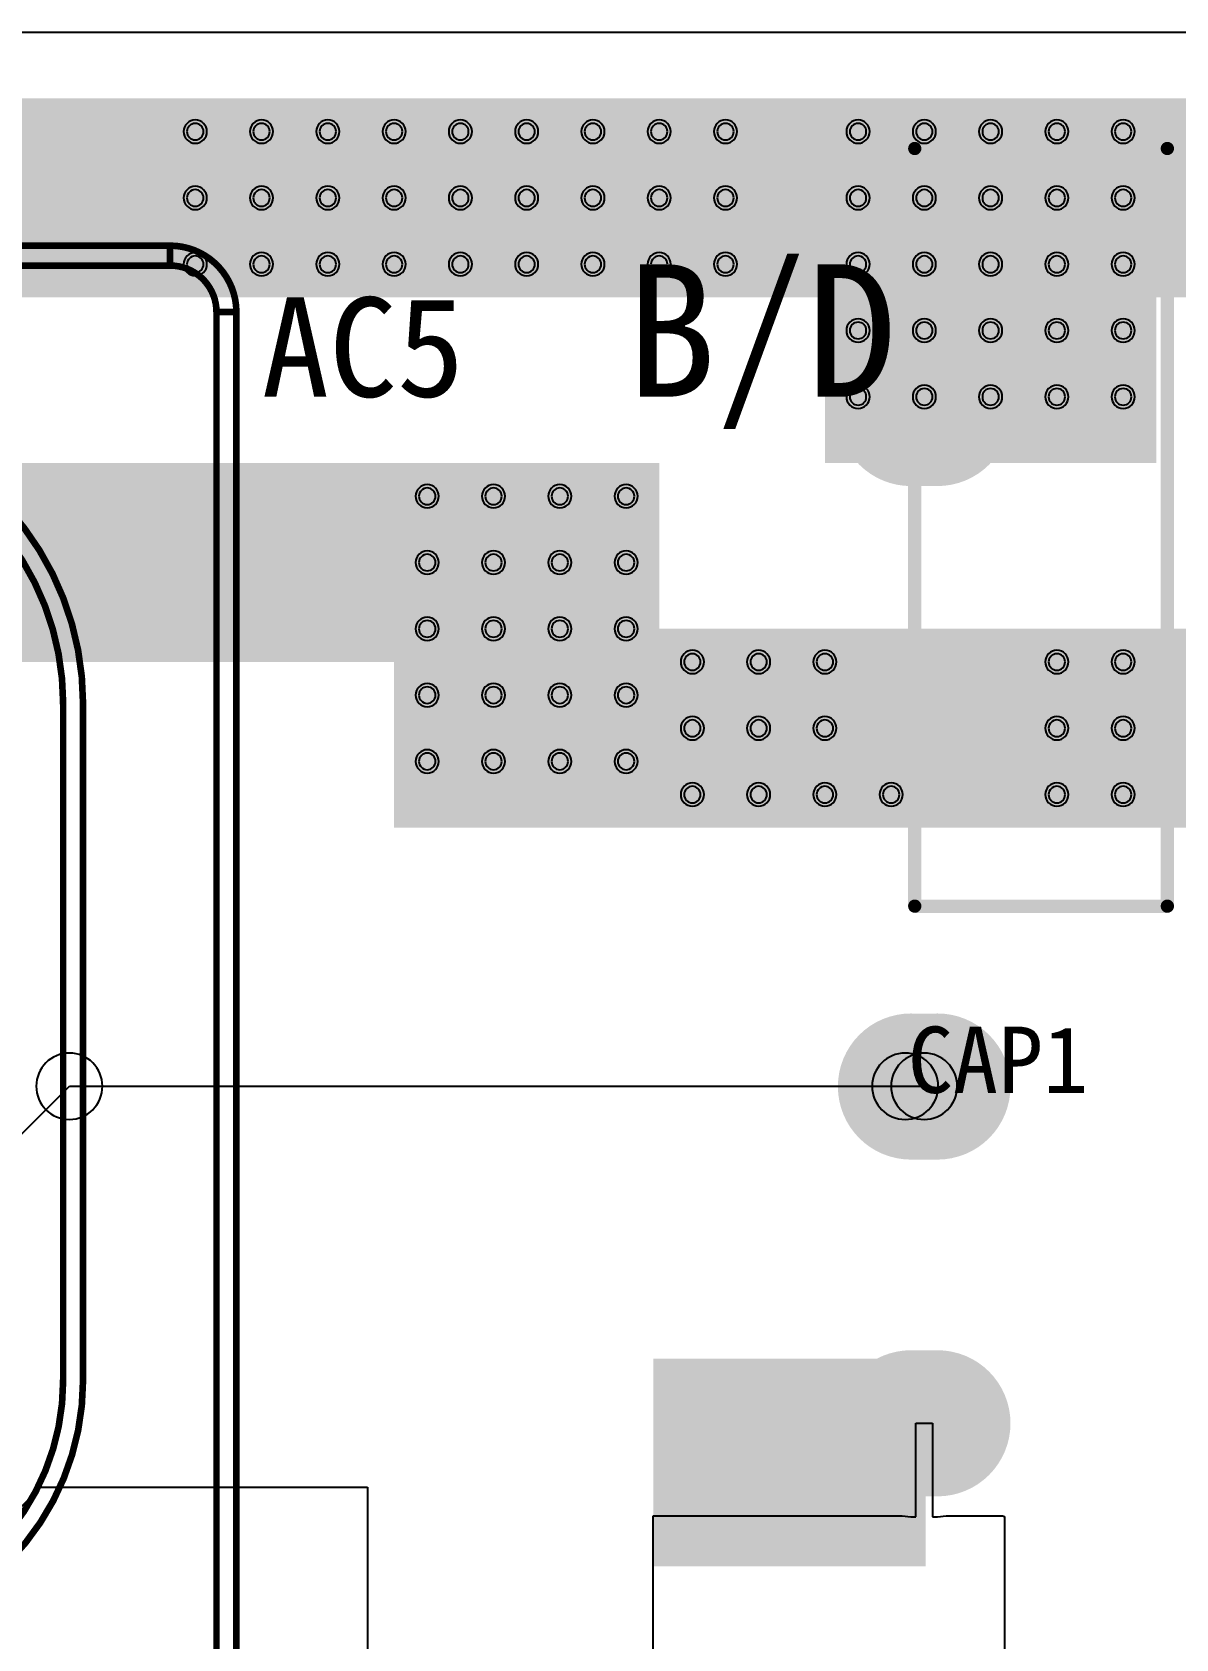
# Model space of a CAD drawing. Header units: inches. Extents: x 32166 to 66782, y 2386 to 7162.
# Drawn here: x 33886.3 to 33963.9, y 3856.3 to 3965.4 of the extents above; entities that cross this region are included whole.
import ezdxf

# ---------------------------------------------------------------- set-up
doc = ezdxf.new("R2010")
doc.units = ezdxf.units.IN
doc.header["$LTSCALE"] = 0.64311
doc.header["$MEASUREMENT"] = 0
for name, color, linetype in [('KEEPOUTLAYER', 6, 'CONTINUOUS'), ('MULTILAYER', 9, 'CONTINUOUS'), ('TOPLAYER', 1, 'CONTINUOUS'), ('TOPOVERLAY', 2, 'CONTINUOUS'), ('TOPSOLDER', 216, 'CONTINUOUS')]:
    doc.layers.add(name, color=color, linetype=linetype)
doc.styles.get("Standard").update_dxf_attribs({"font": 'txt', "width": 0.8})

msp = doc.modelspace()

# ---------------------------------------------------------------- linework, layer by layer
at = {"layer": 'KEEPOUTLAYER'}
msp.add_line((32666.61, 3965.35), (34174.11, 3965.35), dxfattribs=at)
at = {"layer": 'MULTILAYER'}
for points, const_width in [([(33954.78, 3950.23, 1), (33954.78, 3947.53, 1)], 2.7), ([(33945.95, 3941.75, 1), (33945.95, 3937.25, 1)], 4.5), ([(33947.75, 3941.75, 1), (33947.75, 3937.25, 1)], 4.5), ([(33945.95, 3918.89, 1), (33945.95, 3914.39, 1)], 4.5), ([(33947.75, 3918.89, 1), (33947.75, 3914.39, 1)], 4.5), ([(33954.78, 3915.94, 1), (33954.78, 3913.24, 1)], 2.7), ([(33945.95, 3896.03, 1), (33945.95, 3891.53, 1)], 4.5), ([(33947.75, 3896.03, 1), (33947.75, 3891.53, 1)], 4.5), ([(33945.95, 3873.17, 1), (33945.95, 3868.67, 1)], 4.5), ([(33947.75, 3873.17, 1), (33947.75, 3868.67, 1)], 4.5)]:
    msp.add_lwpolyline(points, format="xyb", close=True, dxfattribs=dict(at, const_width=const_width))
at = {"layer": 'MULTILAYER', "const_width": 9}
for points in [[(33945.95, 3939.5), (33947.75, 3939.5)], [(33945.95, 3916.64), (33947.75, 3916.64)], [(33945.95, 3893.78), (33947.75, 3893.78)], [(33945.95, 3870.92), (33947.75, 3870.92)]]:
    msp.add_lwpolyline(points, dxfattribs=at)
at = {"layer": 'MULTILAYER'}
for centre, start, end in [((33897.36, 3958.6), 0, 180), ((33901.86, 3958.6), 0, 180), ((33906.36, 3958.6), 0, 180), ((33910.86, 3958.6), 0, 180), ((33915.36, 3958.6), 0, 180), ((33919.86, 3958.6), 0, 180), ((33924.36, 3958.6), 0, 180), ((33928.86, 3958.6), 0, 180), ((33933.36, 3958.6), 0, 180), ((33942.36, 3958.6), 0, 180), ((33946.86, 3958.6), 0, 180), ((33951.36, 3958.6), 0, 180), ((33955.86, 3958.6), 0, 180), ((33960.36, 3958.6), 0, 180), ((33897.36, 3958.6), 180, 0), ((33901.86, 3958.6), 180, 0), ((33906.36, 3958.6), 180, 0), ((33910.86, 3958.6), 180, 0), ((33915.36, 3958.6), 180, 0), ((33919.86, 3958.6), 180, 0), ((33924.36, 3958.6), 180, 0), ((33928.86, 3958.6), 180, 0), ((33933.36, 3958.6), 180, 0), ((33942.36, 3958.6), 180, 0), ((33946.86, 3958.6), 180, 0), ((33951.36, 3958.6), 180, 0), ((33955.86, 3958.6), 180, 0), ((33960.36, 3958.6), 180, 0), ((33897.36, 3954.1), 0, 180), ((33897.36, 3954.1), 180, 0), ((33901.86, 3954.1), 0, 180), ((33901.86, 3954.1), 180, 0), ((33906.36, 3954.1), 0, 180), ((33906.36, 3954.1), 180, 0), ((33910.86, 3954.1), 0, 180), ((33910.86, 3954.1), 180, 0), ((33915.36, 3954.1), 0, 180), ((33915.36, 3954.1), 180, 0), ((33919.86, 3954.1), 0, 180), ((33919.86, 3954.1), 180, 0), ((33924.36, 3954.1), 0, 180), ((33924.36, 3954.1), 180, 0), ((33928.86, 3954.1), 0, 180), ((33928.86, 3954.1), 180, 0), ((33933.36, 3954.1), 0, 180), ((33933.36, 3954.1), 180, 0), ((33942.36, 3954.1), 0, 180), ((33942.36, 3954.1), 180, 0), ((33946.86, 3954.1), 0, 180), ((33946.86, 3954.1), 180, 0), ((33951.36, 3954.1), 0, 180), ((33951.36, 3954.1), 180, 0), ((33955.86, 3954.1), 0, 180), ((33955.86, 3954.1), 180, 0), ((33960.36, 3954.1), 0, 180), ((33960.36, 3954.1), 180, 0), ((33897.36, 3949.6), 0, 180), ((33897.36, 3949.6), 180, 0), ((33901.86, 3949.6), 0, 180), ((33901.86, 3949.6), 180, 0), ((33906.36, 3949.6), 0, 180), ((33906.36, 3949.6), 180, 0), ((33910.86, 3949.6), 0, 180), ((33910.86, 3949.6), 180, 0), ((33915.36, 3949.6), 0, 180), ((33915.36, 3949.6), 180, 0), ((33919.86, 3949.6), 0, 180), ((33919.86, 3949.6), 180, 0), ((33924.36, 3949.6), 0, 180), ((33924.36, 3949.6), 180, 0), ((33928.86, 3949.6), 0, 180), ((33928.86, 3949.6), 180, 0), ((33933.36, 3949.6), 0, 180), ((33933.36, 3949.6), 180, 0), ((33942.36, 3949.6), 0, 180), ((33942.36, 3949.6), 180, 0), ((33946.86, 3949.6), 0, 180), ((33946.86, 3949.6), 180, 0), ((33951.36, 3949.6), 0, 180), ((33951.36, 3949.6), 180, 0), ((33955.86, 3949.6), 0, 180), ((33955.86, 3949.6), 180, 0), ((33960.36, 3949.6), 0, 180), ((33960.36, 3949.6), 180, 0), ((33942.36, 3945.1), 0, 180), ((33942.36, 3945.1), 180, 0), ((33946.86, 3945.1), 0, 180), ((33946.86, 3945.1), 180, 0), ((33951.36, 3945.1), 0, 180), ((33951.36, 3945.1), 180, 0), ((33955.86, 3945.1), 0, 180), ((33955.86, 3945.1), 180, 0), ((33960.36, 3945.1), 0, 180), ((33960.36, 3945.1), 180, 0), ((33942.36, 3940.6), 0, 180), ((33946.86, 3940.6), 0, 180), ((33951.36, 3940.6), 0, 180), ((33955.86, 3940.6), 0, 180), ((33960.36, 3940.6), 0, 180), ((33942.36, 3940.6), 180, 0), ((33946.86, 3940.6), 180, 0), ((33951.36, 3940.6), 180, 0), ((33955.86, 3940.6), 180, 0), ((33960.36, 3940.6), 180, 0), ((33913.11, 3933.85), 0, 180), ((33917.61, 3933.85), 0, 180), ((33922.11, 3933.85), 0, 180), ((33926.61, 3933.85), 0, 180), ((33913.11, 3933.85), 180, 0), ((33917.61, 3933.85), 180, 0), ((33922.11, 3933.85), 180, 0), ((33926.61, 3933.85), 180, 0), ((33913.11, 3929.35), 0, 180), ((33917.61, 3929.35), 0, 180), ((33922.11, 3929.35), 0, 180), ((33926.61, 3929.35), 0, 180), ((33913.11, 3929.35), 180, 0), ((33917.61, 3929.35), 180, 0), ((33922.11, 3929.35), 180, 0), ((33926.61, 3929.35), 180, 0), ((33913.11, 3924.85), 0, 180), ((33917.61, 3924.85), 0, 180), ((33922.11, 3924.85), 0, 180), ((33926.61, 3924.85), 0, 180), ((33913.11, 3924.85), 180, 0), ((33917.61, 3924.85), 180, 0), ((33922.11, 3924.85), 180, 0), ((33926.61, 3924.85), 180, 0), ((33931.11, 3922.6), 0, 180), ((33935.61, 3922.6), 0, 180), ((33940.11, 3922.6), 0, 180), ((33955.86, 3922.6), 0, 180), ((33960.36, 3922.6), 0, 180), ((33931.11, 3922.6), 180, 0), ((33935.61, 3922.6), 180, 0), ((33940.11, 3922.6), 180, 0), ((33955.86, 3922.6), 180, 0), ((33960.36, 3922.6), 180, 0), ((33913.11, 3920.35), 0, 180), ((33913.11, 3920.35), 180, 0), ((33917.61, 3920.35), 0, 180), ((33917.61, 3920.35), 180, 0), ((33922.11, 3920.35), 0, 180), ((33922.11, 3920.35), 180, 0), ((33926.61, 3920.35), 0, 180), ((33926.61, 3920.35), 180, 0), ((33931.11, 3918.1), 0, 180), ((33931.11, 3918.1), 180, 0), ((33935.61, 3918.1), 0, 180), ((33935.61, 3918.1), 180, 0), ((33940.11, 3918.1), 0, 180), ((33940.11, 3918.1), 180, 0), ((33955.86, 3918.1), 0, 180), ((33955.86, 3918.1), 180, 0), ((33960.36, 3918.1), 0, 180), ((33960.36, 3918.1), 180, 0), ((33913.11, 3915.85), 0, 180), ((33913.11, 3915.85), 180, 0), ((33917.61, 3915.85), 0, 180), ((33917.61, 3915.85), 180, 0), ((33922.11, 3915.85), 0, 180), ((33922.11, 3915.85), 180, 0), ((33926.61, 3915.85), 0, 180), ((33926.61, 3915.85), 180, 0), ((33931.11, 3913.6), 0, 180), ((33931.11, 3913.6), 180, 0), ((33935.61, 3913.6), 0, 180), ((33935.61, 3913.6), 180, 0), ((33940.11, 3913.6), 0, 180), ((33940.11, 3913.6), 180, 0), ((33944.61, 3913.6), 0, 180), ((33944.61, 3913.6), 180, 0), ((33955.86, 3913.6), 0, 180), ((33955.86, 3913.6), 180, 0), ((33960.36, 3913.6), 0, 180), ((33960.36, 3913.6), 180, 0)]:
    msp.add_arc(centre, 0.562, start, end, dxfattribs=at)
at = {"layer": 'TOPLAYER'}
for p, q in [((33870.36, 3875.35), (33888.81, 3893.8)), ((33888.81, 3893.8), (33946.85, 3893.8)), ((33946.28, 3864.57), (33946.28, 3870.92)), ((33946.28, 3870.92), (33947.42, 3870.92)), ((33947.42, 3870.92), (33947.42, 3864.57)), ((33878.15, 3857.85), (33886.88, 3866.58)), ((33886.88, 3866.58), (33909.06, 3866.58)), ((33909.06, 3866.58), (33909.06, 3840.36)), ((33928.46, 3802.5), (33928.46, 3864.64)), ((33928.46, 3864.64), (33945.36, 3864.64)), ((33945.36, 3864.64), (33945.95, 3864.57)), ((33945.95, 3864.57), (33946.28, 3864.57)), ((33947.42, 3864.57), (33947.75, 3864.57)), ((33947.75, 3864.57), (33948.34, 3864.64)), ((33948.34, 3864.64), (33952.17, 3864.64)), ((33952.17, 3864.64), (33952.17, 3864.64)), ((33952.17, 3864.64), (33952.17, 3864.64)), ((33952.17, 3864.64), (33952.31, 3864.59)), ((33952.31, 3864.59), (33952.31, 3853.15))]:
    msp.add_line(p, q, dxfattribs=at)
for points, const_width in [([(33954.78, 3950.23, 1), (33954.78, 3947.53, 1)], 2.7), ([(33945.95, 3941.75, 1), (33945.95, 3937.25, 1)], 4.5), ([(33947.75, 3941.75, 1), (33947.75, 3937.25, 1)], 4.5), ([(33945.95, 3918.89, 1), (33945.95, 3914.39, 1)], 4.5), ([(33947.75, 3918.89, 1), (33947.75, 3914.39, 1)], 4.5), ([(33954.78, 3915.94, 1), (33954.78, 3913.24, 1)], 2.7), ([(33945.95, 3896.03, 1), (33945.95, 3891.53, 1)], 4.5), ([(33947.75, 3896.03, 1), (33947.75, 3891.53, 1)], 4.5), ([(33945.95, 3873.17, 1), (33945.95, 3868.67, 1)], 4.5), ([(33947.75, 3873.17, 1), (33947.75, 3868.67, 1)], 4.5)]:
    msp.add_lwpolyline(points, format="xyb", close=True, dxfattribs=dict(at, const_width=const_width))
at = {"layer": 'TOPLAYER', "const_width": 9}
for points in [[(33945.95, 3939.5), (33947.75, 3939.5)], [(33945.95, 3916.64), (33947.75, 3916.64)], [(33945.95, 3893.78), (33947.75, 3893.78)], [(33945.95, 3870.92), (33947.75, 3870.92)]]:
    msp.add_lwpolyline(points, dxfattribs=at)
at = {"layer": 'TOPLAYER'}
for centre, radius, start, end in [((33897.36, 3958.6), 0.562, 0, 180), ((33901.86, 3958.6), 0.562, 0, 180), ((33906.36, 3958.6), 0.562, 0, 180), ((33910.86, 3958.6), 0.562, 0, 180), ((33915.36, 3958.6), 0.562, 0, 180), ((33919.86, 3958.6), 0.562, 0, 180), ((33924.36, 3958.6), 0.562, 0, 180), ((33928.86, 3958.6), 0.562, 0, 180), ((33933.36, 3958.6), 0.562, 0, 180), ((33942.36, 3958.6), 0.562, 0, 180), ((33946.86, 3958.6), 0.562, 0, 180), ((33951.36, 3958.6), 0.562, 0, 180), ((33955.86, 3958.6), 0.562, 0, 180), ((33960.36, 3958.6), 0.562, 0, 180), ((33897.36, 3958.6), 0.562, 180, 0), ((33901.86, 3958.6), 0.562, 180, 0), ((33906.36, 3958.6), 0.562, 180, 0), ((33910.86, 3958.6), 0.562, 180, 0), ((33915.36, 3958.6), 0.562, 180, 0), ((33919.86, 3958.6), 0.562, 180, 0), ((33924.36, 3958.6), 0.562, 180, 0), ((33928.86, 3958.6), 0.562, 180, 0), ((33933.36, 3958.6), 0.562, 180, 0), ((33942.36, 3958.6), 0.562, 180, 0), ((33946.86, 3958.6), 0.562, 180, 0), ((33951.36, 3958.6), 0.562, 180, 0), ((33955.86, 3958.6), 0.562, 180, 0), ((33960.36, 3958.6), 0.562, 180, 0), ((33897.36, 3954.1), 0.562, 0, 180), ((33897.36, 3954.1), 0.562, 180, 0), ((33901.86, 3954.1), 0.562, 0, 180), ((33901.86, 3954.1), 0.562, 180, 0), ((33906.36, 3954.1), 0.562, 0, 180), ((33906.36, 3954.1), 0.562, 180, 0), ((33910.86, 3954.1), 0.562, 0, 180), ((33910.86, 3954.1), 0.562, 180, 0), ((33915.36, 3954.1), 0.562, 0, 180), ((33915.36, 3954.1), 0.562, 180, 0), ((33919.86, 3954.1), 0.562, 0, 180), ((33919.86, 3954.1), 0.562, 180, 0), ((33924.36, 3954.1), 0.562, 0, 180), ((33924.36, 3954.1), 0.562, 180, 0), ((33928.86, 3954.1), 0.562, 0, 180), ((33928.86, 3954.1), 0.562, 180, 0), ((33933.36, 3954.1), 0.562, 0, 180), ((33933.36, 3954.1), 0.562, 180, 0), ((33942.36, 3954.1), 0.562, 0, 180), ((33942.36, 3954.1), 0.562, 180, 0), ((33946.86, 3954.1), 0.562, 0, 180), ((33946.86, 3954.1), 0.562, 180, 0), ((33951.36, 3954.1), 0.562, 0, 180), ((33951.36, 3954.1), 0.562, 180, 0), ((33955.86, 3954.1), 0.562, 0, 180), ((33955.86, 3954.1), 0.562, 180, 0), ((33960.36, 3954.1), 0.562, 0, 180), ((33960.36, 3954.1), 0.562, 180, 0), ((33897.36, 3949.6), 0.562, 0, 180), ((33897.36, 3949.6), 0.562, 180, 0), ((33901.86, 3949.6), 0.562, 0, 180), ((33901.86, 3949.6), 0.562, 180, 0), ((33906.36, 3949.6), 0.562, 0, 180), ((33906.36, 3949.6), 0.562, 180, 0), ((33910.86, 3949.6), 0.562, 0, 180), ((33910.86, 3949.6), 0.562, 180, 0), ((33915.36, 3949.6), 0.562, 0, 180), ((33915.36, 3949.6), 0.562, 180, 0), ((33919.86, 3949.6), 0.562, 0, 180), ((33919.86, 3949.6), 0.562, 180, 0), ((33924.36, 3949.6), 0.562, 0, 180), ((33924.36, 3949.6), 0.562, 180, 0), ((33928.86, 3949.6), 0.562, 0, 180), ((33928.86, 3949.6), 0.562, 180, 0), ((33933.36, 3949.6), 0.562, 0, 180), ((33933.36, 3949.6), 0.562, 180, 0), ((33942.36, 3949.6), 0.562, 0, 180), ((33942.36, 3949.6), 0.562, 180, 0), ((33946.86, 3949.6), 0.562, 0, 180), ((33946.86, 3949.6), 0.562, 180, 0), ((33951.36, 3949.6), 0.562, 0, 180), ((33951.36, 3949.6), 0.562, 180, 0), ((33955.86, 3949.6), 0.562, 0, 180), ((33955.86, 3949.6), 0.562, 180, 0), ((33960.36, 3949.6), 0.562, 0, 180), ((33960.36, 3949.6), 0.562, 180, 0), ((33942.36, 3945.1), 0.562, 0, 180), ((33942.36, 3945.1), 0.562, 180, 0), ((33946.86, 3945.1), 0.562, 0, 180), ((33946.86, 3945.1), 0.562, 180, 0), ((33951.36, 3945.1), 0.562, 0, 180), ((33951.36, 3945.1), 0.562, 180, 0), ((33955.86, 3945.1), 0.562, 0, 180), ((33955.86, 3945.1), 0.562, 180, 0), ((33960.36, 3945.1), 0.562, 0, 180), ((33960.36, 3945.1), 0.562, 180, 0), ((33942.36, 3940.6), 0.562, 0, 180), ((33946.86, 3940.6), 0.562, 0, 180), ((33951.36, 3940.6), 0.562, 0, 180), ((33955.86, 3940.6), 0.562, 0, 180), ((33960.36, 3940.6), 0.562, 0, 180), ((33942.36, 3940.6), 0.562, 180, 0), ((33946.86, 3940.6), 0.562, 180, 0), ((33951.36, 3940.6), 0.562, 180, 0), ((33955.86, 3940.6), 0.562, 180, 0), ((33960.36, 3940.6), 0.562, 180, 0), ((33913.11, 3933.85), 0.562, 0, 180), ((33917.61, 3933.85), 0.562, 0, 180), ((33922.11, 3933.85), 0.562, 0, 180), ((33926.61, 3933.85), 0.562, 0, 180), ((33913.11, 3933.85), 0.562, 180, 0), ((33917.61, 3933.85), 0.562, 180, 0), ((33922.11, 3933.85), 0.562, 180, 0), ((33926.61, 3933.85), 0.562, 180, 0), ((33913.11, 3929.35), 0.562, 0, 180), ((33917.61, 3929.35), 0.562, 0, 180), ((33922.11, 3929.35), 0.562, 0, 180), ((33926.61, 3929.35), 0.562, 0, 180), ((33913.11, 3929.35), 0.562, 180, 0), ((33917.61, 3929.35), 0.562, 180, 0), ((33922.11, 3929.35), 0.562, 180, 0), ((33926.61, 3929.35), 0.562, 180, 0), ((33913.11, 3924.85), 0.562, 0, 180), ((33917.61, 3924.85), 0.562, 0, 180), ((33922.11, 3924.85), 0.562, 0, 180), ((33926.61, 3924.85), 0.562, 0, 180), ((33913.11, 3924.85), 0.562, 180, 0), ((33917.61, 3924.85), 0.562, 180, 0), ((33922.11, 3924.85), 0.562, 180, 0), ((33926.61, 3924.85), 0.562, 180, 0), ((33931.11, 3922.6), 0.562, 0, 180), ((33935.61, 3922.6), 0.562, 0, 180), ((33940.11, 3922.6), 0.562, 0, 180), ((33955.86, 3922.6), 0.562, 0, 180), ((33960.36, 3922.6), 0.562, 0, 180), ((33931.11, 3922.6), 0.562, 180, 0), ((33935.61, 3922.6), 0.562, 180, 0), ((33940.11, 3922.6), 0.562, 180, 0), ((33955.86, 3922.6), 0.562, 180, 0), ((33960.36, 3922.6), 0.562, 180, 0), ((33913.11, 3920.35), 0.562, 0, 180), ((33913.11, 3920.35), 0.562, 180, 0), ((33917.61, 3920.35), 0.562, 0, 180), ((33917.61, 3920.35), 0.562, 180, 0), ((33922.11, 3920.35), 0.562, 0, 180), ((33922.11, 3920.35), 0.562, 180, 0), ((33926.61, 3920.35), 0.562, 0, 180), ((33926.61, 3920.35), 0.562, 180, 0), ((33931.11, 3918.1), 0.562, 0, 180), ((33931.11, 3918.1), 0.562, 180, 0), ((33935.61, 3918.1), 0.562, 0, 180), ((33935.61, 3918.1), 0.562, 180, 0), ((33940.11, 3918.1), 0.562, 0, 180), ((33940.11, 3918.1), 0.562, 180, 0), ((33955.86, 3918.1), 0.562, 0, 180), ((33955.86, 3918.1), 0.562, 180, 0), ((33960.36, 3918.1), 0.562, 0, 180), ((33960.36, 3918.1), 0.562, 180, 0), ((33913.11, 3915.85), 0.562, 0, 180), ((33913.11, 3915.85), 0.562, 180, 0), ((33917.61, 3915.85), 0.562, 0, 180), ((33917.61, 3915.85), 0.562, 180, 0), ((33922.11, 3915.85), 0.562, 0, 180), ((33922.11, 3915.85), 0.562, 180, 0), ((33926.61, 3915.85), 0.562, 0, 180), ((33926.61, 3915.85), 0.562, 180, 0), ((33931.11, 3913.6), 0.562, 0, 180), ((33931.11, 3913.6), 0.562, 180, 0), ((33935.61, 3913.6), 0.562, 0, 180), ((33935.61, 3913.6), 0.562, 180, 0), ((33940.11, 3913.6), 0.562, 0, 180), ((33940.11, 3913.6), 0.562, 180, 0), ((33944.61, 3913.6), 0.562, 0, 180), ((33944.61, 3913.6), 0.562, 180, 0), ((33955.86, 3913.6), 0.562, 0, 180), ((33955.86, 3913.6), 0.562, 180, 0), ((33960.36, 3913.6), 0.562, 0, 180), ((33960.36, 3913.6), 0.562, 180, 0), ((33888.81, 3893.8), 2.25, 0, 180), ((33888.81, 3893.8), 2.25, 0, 180), ((33946.85, 3893.8), 2.25, 0, 180), ((33888.81, 3893.8), 2.25, 180, 0), ((33888.81, 3893.8), 2.25, 180, 0), ((33946.85, 3893.8), 2.25, 180, 0)]:
    msp.add_arc(centre, radius, start, end, dxfattribs=at)
for points in [[(33877.11, 3947.35), (34003.11, 3947.35), (33877.11, 3960.85), (34003.11, 3960.85)], [(33940.11, 3936.1), (33962.61, 3936.1), (33940.11, 3960.85), (33962.61, 3960.85)], [(33321.36, 3922.6), (33928.86, 3922.6), (33321.36, 3936.1), (33928.86, 3936.1)], [(33910.86, 3911.35), (33928.86, 3911.35), (33910.86, 3936.1), (33928.86, 3936.1)], [(33928.86, 3911.35), (33949.11, 3911.35), (33928.86, 3924.85), (33949.11, 3924.85)], [(33949.11, 3911.35), (33987.36, 3911.35), (33949.11, 3924.85), (33987.36, 3924.85)], [(33928.46, 3861.22), (33946.95, 3861.22), (33928.46, 3875.31), (33946.95, 3875.31)]]:
    msp.add_solid(points, dxfattribs=at)
at = {"layer": 'TOPOVERLAY'}
for points, const_width in [([(33946.21, 3906.02), (33946.21, 3957.46)], 0.9), ([(33946.21, 3957.46), (33963.36, 3957.46)], 0.9), ([(33963.36, 3906.02), (33963.36, 3957.46)], 0.9), ([(33746.7, 3950.86), (33895.65, 3950.86)], 0.45), ([(33895.65, 3949.51), (33895.65, 3950.86)], 0.45), ([(33746.7, 3949.51), (33895.65, 3949.51)], 0.45), ([(33898.8, 3831.61), (33898.8, 3946.36)], 0.45), ([(33898.8, 3946.36), (33900.15, 3946.36)], 0.45), ([(33900.15, 3831.61), (33900.15, 3946.36)], 0.45), ([(33888.39, 3873.83), (33888.39, 3919.77)], 0.45), ([(33889.74, 3873.83), (33889.74, 3919.77)], 0.45), ([(33946.21, 3906.02), (33963.36, 3906.02)], 0.9)]:
    msp.add_lwpolyline(points, dxfattribs=dict(at, const_width=const_width))
for points, const_width in [([(33946.21, 3957.68, 1), (33946.21, 3957.23, 1)], 0.45), ([(33946.21, 3957.68, 1), (33946.21, 3957.23, 1)], 0.45), ([(33963.36, 3957.68, 1), (33963.36, 3957.23, 1)], 0.45), ([(33963.36, 3957.68, 1), (33963.36, 3957.23, 1)], 0.45), ([(33895.54, 3950.86, 1), (33895.77, 3950.86, 1)], 0.225), ([(33895.54, 3950.86, 1), (33895.77, 3950.86, 1)], 0.225), ([(33895.54, 3950.86, 1), (33895.77, 3950.86, 1)], 0.225), ([(33895.54, 3949.51, 1), (33895.77, 3949.51, 1)], 0.225), ([(33895.54, 3949.51, 1), (33895.77, 3949.51, 1)], 0.225), ([(33895.54, 3949.51, 1), (33895.77, 3949.51, 1)], 0.225), ([(33898.69, 3946.36, 1), (33898.92, 3946.36, 1)], 0.225), ([(33898.69, 3946.36, 1), (33898.92, 3946.36, 1)], 0.225), ([(33898.69, 3946.36, 1), (33898.92, 3946.36, 1)], 0.225), ([(33900.04, 3946.36, 1), (33900.27, 3946.36, 1)], 0.225), ([(33900.04, 3946.36, 1), (33900.27, 3946.36, 1)], 0.225), ([(33900.04, 3946.36, 1), (33900.27, 3946.36, 1)], 0.225), ([(33888.27, 3919.77, 1), (33888.5, 3919.77, 1)], 0.225), ([(33888.27, 3919.77, 1), (33888.5, 3919.77, 1)], 0.225), ([(33889.62, 3919.77, 1), (33889.85, 3919.77, 1)], 0.225), ([(33889.62, 3919.77, 1), (33889.85, 3919.77, 1)], 0.225), ([(33946.21, 3906.25, 1), (33946.21, 3905.8, 1)], 0.45), ([(33946.21, 3906.25, 1), (33946.21, 3905.8, 1)], 0.45), ([(33963.36, 3906.25, 1), (33963.36, 3905.8, 1)], 0.45), ([(33963.36, 3906.25, 1), (33963.36, 3905.8, 1)], 0.45), ([(33888.27, 3873.83, 1), (33888.5, 3873.83, 1)], 0.225), ([(33888.27, 3873.83, 1), (33888.5, 3873.83, 1)], 0.225), ([(33889.62, 3873.83, 1), (33889.85, 3873.83, 1)], 0.225), ([(33889.62, 3873.83, 1), (33889.85, 3873.83, 1)], 0.225)]:
    msp.add_lwpolyline(points, format="xyb", close=True, dxfattribs=dict(at, const_width=const_width))
at = {"layer": 'TOPOVERLAY', "const_width": 0.45}
for points in [[(33895.65, 3950.86, -0.414214), (33900.15, 3946.36)], [(33895.65, 3949.51, -0.414214), (33898.8, 3946.36)], [(33869.96, 3939.55, -0.414214), (33889.74, 3919.77)], [(33869.96, 3938.2, -0.414214), (33888.39, 3919.77)], [(33888.39, 3873.83, -0.196645), (33883.75, 3862.49)], [(33889.74, 3873.83, -0.196645), (33884.71, 3861.55)]]:
    msp.add_lwpolyline(points, format="xyb", dxfattribs=at)
at = {"layer": 'TOPSOLDER'}
for p, q in [((33870.45, 3875.44), (33888.81, 3893.8)), ((33888.81, 3893.8), (33945.56, 3893.8))]:
    msp.add_line(p, q, dxfattribs=at)
for points, const_width in [([(33954.78, 3950.46, 1), (33954.78, 3947.31, 1)], 3.16), ([(33945.95, 3941.98, 1), (33945.95, 3937.02, 1)], 4.96), ([(33947.75, 3941.98, 1), (33947.75, 3937.02, 1)], 4.96), ([(33945.95, 3919.12, 1), (33945.95, 3914.16, 1)], 4.96), ([(33947.75, 3919.12, 1), (33947.75, 3914.16, 1)], 4.96), ([(33954.78, 3916.17, 1), (33954.78, 3913.02, 1)], 3.16), ([(33945.95, 3896.26, 1), (33945.95, 3891.3, 1)], 4.96), ([(33947.75, 3896.26, 1), (33947.75, 3891.3, 1)], 4.96), ([(33945.95, 3873.4, 1), (33945.95, 3868.44, 1)], 4.96), ([(33947.75, 3873.4, 1), (33947.75, 3868.44, 1)], 4.96)]:
    msp.add_lwpolyline(points, format="xyb", close=True, dxfattribs=dict(at, const_width=const_width))
at = {"layer": 'TOPSOLDER', "const_width": 9.91}
for points in [[(33945.95, 3939.5), (33947.75, 3939.5)], [(33945.95, 3916.64), (33947.75, 3916.64)], [(33945.95, 3893.78), (33947.75, 3893.78)], [(33945.95, 3870.92), (33947.75, 3870.92)]]:
    msp.add_lwpolyline(points, dxfattribs=at)
at = {"layer": 'TOPSOLDER'}
for centre, radius, start, end in [((33897.36, 3958.6), 0.791, 0, 180), ((33901.86, 3958.6), 0.791, 0, 180), ((33906.36, 3958.6), 0.791, 0, 180), ((33910.86, 3958.6), 0.791, 0, 180), ((33915.36, 3958.6), 0.791, 0, 180), ((33919.86, 3958.6), 0.791, 0, 180), ((33924.36, 3958.6), 0.791, 0, 180), ((33928.86, 3958.6), 0.791, 0, 180), ((33933.36, 3958.6), 0.791, 0, 180), ((33942.36, 3958.6), 0.791, 0, 180), ((33946.86, 3958.6), 0.791, 0, 180), ((33951.36, 3958.6), 0.791, 0, 180), ((33955.86, 3958.6), 0.791, 0, 180), ((33960.36, 3958.6), 0.791, 0, 180), ((33897.36, 3958.6), 0.791, 180, 0), ((33901.86, 3958.6), 0.791, 180, 0), ((33906.36, 3958.6), 0.791, 180, 0), ((33910.86, 3958.6), 0.791, 180, 0), ((33915.36, 3958.6), 0.791, 180, 0), ((33919.86, 3958.6), 0.791, 180, 0), ((33924.36, 3958.6), 0.791, 180, 0), ((33928.86, 3958.6), 0.791, 180, 0), ((33933.36, 3958.6), 0.791, 180, 0), ((33942.36, 3958.6), 0.791, 180, 0), ((33946.86, 3958.6), 0.791, 180, 0), ((33951.36, 3958.6), 0.791, 180, 0), ((33955.86, 3958.6), 0.791, 180, 0), ((33960.36, 3958.6), 0.791, 180, 0), ((33897.36, 3954.1), 0.791, 0, 180), ((33901.86, 3954.1), 0.791, 0, 180), ((33906.36, 3954.1), 0.791, 0, 180), ((33910.86, 3954.1), 0.791, 0, 180), ((33915.36, 3954.1), 0.791, 0, 180), ((33919.86, 3954.1), 0.791, 0, 180), ((33924.36, 3954.1), 0.791, 0, 180), ((33928.86, 3954.1), 0.791, 0, 180), ((33933.36, 3954.1), 0.791, 0, 180), ((33942.36, 3954.1), 0.791, 0, 180), ((33946.86, 3954.1), 0.791, 0, 180), ((33951.36, 3954.1), 0.791, 0, 180), ((33955.86, 3954.1), 0.791, 0, 180), ((33960.36, 3954.1), 0.791, 0, 180), ((33897.36, 3954.1), 0.791, 180, 0), ((33901.86, 3954.1), 0.791, 180, 0), ((33906.36, 3954.1), 0.791, 180, 0), ((33910.86, 3954.1), 0.791, 180, 0), ((33915.36, 3954.1), 0.791, 180, 0), ((33919.86, 3954.1), 0.791, 180, 0), ((33924.36, 3954.1), 0.791, 180, 0), ((33928.86, 3954.1), 0.791, 180, 0), ((33933.36, 3954.1), 0.791, 180, 0), ((33942.36, 3954.1), 0.791, 180, 0), ((33946.86, 3954.1), 0.791, 180, 0), ((33951.36, 3954.1), 0.791, 180, 0), ((33955.86, 3954.1), 0.791, 180, 0), ((33960.36, 3954.1), 0.791, 180, 0), ((33897.36, 3949.6), 0.791, 0, 180), ((33897.36, 3949.6), 0.791, 180, 0), ((33901.86, 3949.6), 0.791, 0, 180), ((33901.86, 3949.6), 0.791, 180, 0), ((33906.36, 3949.6), 0.791, 0, 180), ((33906.36, 3949.6), 0.791, 180, 0), ((33910.86, 3949.6), 0.791, 0, 180), ((33910.86, 3949.6), 0.791, 180, 0), ((33915.36, 3949.6), 0.791, 0, 180), ((33915.36, 3949.6), 0.791, 180, 0), ((33919.86, 3949.6), 0.791, 0, 180), ((33919.86, 3949.6), 0.791, 180, 0), ((33924.36, 3949.6), 0.791, 0, 180), ((33924.36, 3949.6), 0.791, 180, 0), ((33928.86, 3949.6), 0.791, 0, 180), ((33928.86, 3949.6), 0.791, 180, 0), ((33933.36, 3949.6), 0.791, 0, 180), ((33933.36, 3949.6), 0.791, 180, 0), ((33942.36, 3949.6), 0.791, 0, 180), ((33942.36, 3949.6), 0.791, 180, 0), ((33946.86, 3949.6), 0.791, 0, 180), ((33946.86, 3949.6), 0.791, 180, 0), ((33951.36, 3949.6), 0.791, 0, 180), ((33951.36, 3949.6), 0.791, 180, 0), ((33955.86, 3949.6), 0.791, 0, 180), ((33955.86, 3949.6), 0.791, 180, 0), ((33960.36, 3949.6), 0.791, 0, 180), ((33960.36, 3949.6), 0.791, 180, 0), ((33942.36, 3945.1), 0.791, 0, 180), ((33942.36, 3945.1), 0.791, 180, 0), ((33946.86, 3945.1), 0.791, 0, 180), ((33946.86, 3945.1), 0.791, 180, 0), ((33951.36, 3945.1), 0.791, 0, 180), ((33951.36, 3945.1), 0.791, 180, 0), ((33955.86, 3945.1), 0.791, 0, 180), ((33955.86, 3945.1), 0.791, 180, 0), ((33960.36, 3945.1), 0.791, 0, 180), ((33960.36, 3945.1), 0.791, 180, 0), ((33942.36, 3940.6), 0.791, 0, 180), ((33946.86, 3940.6), 0.791, 0, 180), ((33951.36, 3940.6), 0.791, 0, 180), ((33955.86, 3940.6), 0.791, 0, 180), ((33960.36, 3940.6), 0.791, 0, 180), ((33942.36, 3940.6), 0.791, 180, 0), ((33946.86, 3940.6), 0.791, 180, 0), ((33951.36, 3940.6), 0.791, 180, 0), ((33955.86, 3940.6), 0.791, 180, 0), ((33960.36, 3940.6), 0.791, 180, 0), ((33913.11, 3933.85), 0.791, 0, 180), ((33917.61, 3933.85), 0.791, 0, 180), ((33922.11, 3933.85), 0.791, 0, 180), ((33926.61, 3933.85), 0.791, 0, 180), ((33913.11, 3933.85), 0.791, 180, 0), ((33917.61, 3933.85), 0.791, 180, 0), ((33922.11, 3933.85), 0.791, 180, 0), ((33926.61, 3933.85), 0.791, 180, 0), ((33913.11, 3929.35), 0.791, 0, 180), ((33917.61, 3929.35), 0.791, 0, 180), ((33922.11, 3929.35), 0.791, 0, 180), ((33926.61, 3929.35), 0.791, 0, 180), ((33913.11, 3929.35), 0.791, 180, 0), ((33917.61, 3929.35), 0.791, 180, 0), ((33922.11, 3929.35), 0.791, 180, 0), ((33926.61, 3929.35), 0.791, 180, 0), ((33913.11, 3924.85), 0.791, 0, 180), ((33917.61, 3924.85), 0.791, 0, 180), ((33922.11, 3924.85), 0.791, 0, 180), ((33926.61, 3924.85), 0.791, 0, 180), ((33913.11, 3924.85), 0.791, 180, 0), ((33917.61, 3924.85), 0.791, 180, 0), ((33922.11, 3924.85), 0.791, 180, 0), ((33926.61, 3924.85), 0.791, 180, 0), ((33931.11, 3922.6), 0.791, 0, 180), ((33935.61, 3922.6), 0.791, 0, 180), ((33940.11, 3922.6), 0.791, 0, 180), ((33955.86, 3922.6), 0.791, 0, 180), ((33960.36, 3922.6), 0.791, 0, 180), ((33931.11, 3922.6), 0.791, 180, 0), ((33935.61, 3922.6), 0.791, 180, 0), ((33940.11, 3922.6), 0.791, 180, 0), ((33955.86, 3922.6), 0.791, 180, 0), ((33960.36, 3922.6), 0.791, 180, 0), ((33913.11, 3920.35), 0.791, 0, 180), ((33917.61, 3920.35), 0.791, 0, 180), ((33922.11, 3920.35), 0.791, 0, 180), ((33926.61, 3920.35), 0.791, 0, 180), ((33913.11, 3920.35), 0.791, 180, 0), ((33917.61, 3920.35), 0.791, 180, 0), ((33922.11, 3920.35), 0.791, 180, 0), ((33926.61, 3920.35), 0.791, 180, 0), ((33931.11, 3918.1), 0.791, 0, 180), ((33935.61, 3918.1), 0.791, 0, 180), ((33940.11, 3918.1), 0.791, 0, 180), ((33955.86, 3918.1), 0.791, 0, 180), ((33960.36, 3918.1), 0.791, 0, 180), ((33931.11, 3918.1), 0.791, 180, 0), ((33935.61, 3918.1), 0.791, 180, 0), ((33940.11, 3918.1), 0.791, 180, 0), ((33955.86, 3918.1), 0.791, 180, 0), ((33960.36, 3918.1), 0.791, 180, 0), ((33913.11, 3915.85), 0.791, 0, 180), ((33917.61, 3915.85), 0.791, 0, 180), ((33922.11, 3915.85), 0.791, 0, 180), ((33926.61, 3915.85), 0.791, 0, 180), ((33913.11, 3915.85), 0.791, 180, 0), ((33917.61, 3915.85), 0.791, 180, 0), ((33922.11, 3915.85), 0.791, 180, 0), ((33926.61, 3915.85), 0.791, 180, 0), ((33931.11, 3913.6), 0.791, 0, 180), ((33931.11, 3913.6), 0.791, 180, 0), ((33935.61, 3913.6), 0.791, 0, 180), ((33935.61, 3913.6), 0.791, 180, 0), ((33940.11, 3913.6), 0.791, 0, 180), ((33940.11, 3913.6), 0.791, 180, 0), ((33944.61, 3913.6), 0.791, 0, 180), ((33944.61, 3913.6), 0.791, 180, 0), ((33955.86, 3913.6), 0.791, 0, 180), ((33955.86, 3913.6), 0.791, 180, 0), ((33960.36, 3913.6), 0.791, 0, 180), ((33960.36, 3913.6), 0.791, 180, 0), ((33888.81, 3893.8), 2.25, 0, 180), ((33888.81, 3893.8), 2.25, 0, 180), ((33945.56, 3893.8), 2.25, 0, 180), ((33888.81, 3893.8), 2.25, 180, 0), ((33888.81, 3893.8), 2.25, 180, 0), ((33945.56, 3893.8), 2.25, 180, 0)]:
    msp.add_arc(centre, radius, start, end, dxfattribs=at)
for points in [[(33877.11, 3947.35), (34003.11, 3947.35), (33877.11, 3960.85), (34003.11, 3960.85)], [(33940.11, 3936.1), (33962.61, 3936.1), (33940.11, 3960.85), (33962.61, 3960.85)], [(33321.36, 3922.6), (33928.86, 3922.6), (33321.36, 3936.1), (33928.86, 3936.1)], [(33910.86, 3911.35), (33927.96, 3911.35), (33910.86, 3933.85), (33927.96, 3933.85)], [(33927.96, 3911.35), (33949.11, 3911.35), (33927.96, 3924.85), (33949.11, 3924.85)], [(33949.11, 3911.35), (33994.11, 3911.35), (33949.11, 3924.85), (33994.11, 3924.85)]]:
    msp.add_solid(points, dxfattribs=at)

# ---------------------------------------------------------------- texts
at = {"layer": 'TOPOVERLAY'}
for s, height, p in [('B/D', 9, (33926.61, 3940.6)), ('AC5', 6.75, (33901.86, 3940.6)), ('CAP1', 4.5, (33945.74, 3893.35))]:
    msp.add_text(s, height=height, rotation=360, dxfattribs=at).set_placement(p)

doc.saveas('drawing.dxf')
